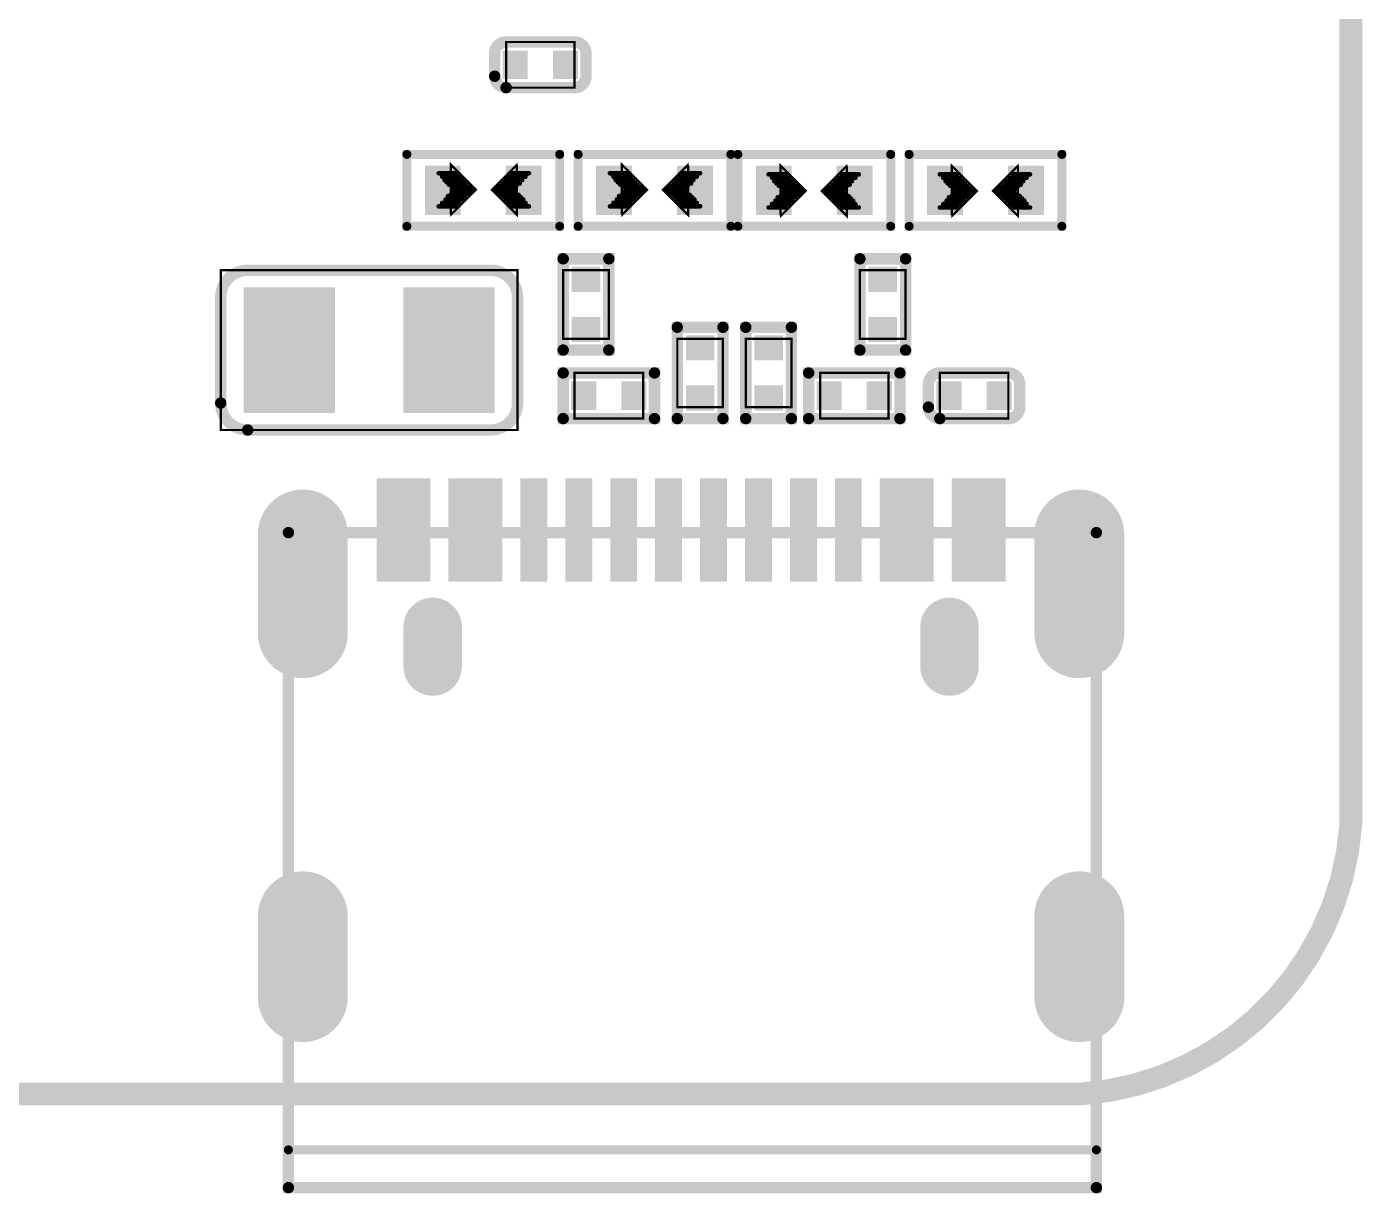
# Model space of a CAD drawing. Extents: x 60 to 160, y 44 to 135.
# Drawn here: x 145.16 to 160.02, y 58.94 to 71.93 of the extents above; entities that cross this region are included whole.
import ezdxf

# ---------------------------------------------------------------- set-up
doc = ezdxf.new("R2010")
doc.units = 0
doc.linetypes.add('TRMIDX_0', pattern=[2, 1, 1])
doc.linetypes.add('TRMIDX_1', pattern=[2, 1, 1])
for name, color, linetype in [('BOARD_OUTLINE_00', 255, 'CONTINUOUS'), ('DRIL_NPLTE_THRU_01', 3, 'CONTINUOUS'), ('DRIL_NPLTE_THRU_02', 253, 'CONTINUOUS'), ('DRIL_NPLTE_THRU_03', 4, 'CONTINUOUS'), ('DRIL_NPLTE_THRU_04', 253, 'CONTINUOUS'), ('DRIL_NPLTE_THRU_05', 210, 'CONTINUOUS'), ('DRIL_NPLTE_THRU_06', 253, 'CONTINUOUS'), ('DRIL_NPLTE_THRU_07', 57, 'CONTINUOUS'), ('DRIL_NPLTE_THRU_08', 231, 'CONTINUOUS'), ('DRIL_NPLTE_THRU_09', 253, 'CONTINUOUS'), ('DRIL_NPLTE_THRU_10', 112, 'CONTINUOUS'), ('DRIL_NPLTE_THRU_11', 216, 'CONTINUOUS'), ('DRIL_NPLTE_THRU_12', 5, 'CONTINUOUS'), ('DRIL_PLTE_THRU_01', 3, 'CONTINUOUS'), ('DRIL_PLTE_THRU_02', 253, 'CONTINUOUS'), ('DRIL_PLTE_THRU_03', 4, 'CONTINUOUS'), ('DRIL_PLTE_THRU_04', 253, 'CONTINUOUS'), ('DRIL_PLTE_THRU_05', 210, 'CONTINUOUS'), ('DRIL_PLTE_THRU_06', 253, 'CONTINUOUS'), ('DRIL_PLTE_THRU_07', 57, 'CONTINUOUS'), ('DRIL_PLTE_THRU_08', 231, 'CONTINUOUS'), ('DRIL_PLTE_THRU_09', 253, 'CONTINUOUS'), ('DRIL_PLTE_THRU_10', 112, 'CONTINUOUS'), ('DRIL_PLTE_THRU_11', 216, 'CONTINUOUS'), ('DRIL_PLTE_THRU_12', 5, 'CONTINUOUS'), ('PADS_BOT', 5, 'CONTINUOUS'), ('PADS_INNER', 3, 'CONTINUOUS'), ('PADS_TOP', 3, 'CONTINUOUS'), ('PART_TOP_2DLINE_01', 255, 'CONTINUOUS'), ('PART_TOP_2DLINE_116', 255, 'CONTINUOUS'), ('PART_TOP_2DLINE_117', 255, 'CONTINUOUS'), ('PART_TOP_2DLINE_118', 255, 'CONTINUOUS'), ('PART_TOP_2DLINE_119', 255, 'CONTINUOUS'), ('PART_TOP_COPPER_01', 255, 'CONTINUOUS')]:
    doc.layers.add(name, color=color, linetype=linetype)

# ---------------------------------------------------------------- blocks, each defined once
blk = doc.blocks.new('SMOOTH_0$254')
at = {"const_width": 0.127}
blk.add_lwpolyline([(-0.0635, 0, 1), (0.0635, 0, 1)], format="xyb", close=True, dxfattribs=at)
blk = doc.blocks.new('BOARD_62')
at = {"layer": 'BOARD_OUTLINE_00', "const_width": 0.254}
blk.add_lwpolyline([(-3, 71.247506, -0.396432827), (0, 74.247506), (94.190152, 74.247506, -0.365948033), (97.190152, 71.247506), (97.190152, 3, -0.372393427), (94.190152, 0), (0, 0, -0.406057892), (-3, 3)], format="xyb", close=True, dxfattribs=at)
at = {"layer": 'BOARD_OUTLINE_00'}
for p in [(97.190152, 3), (94.190152, 0)]:
    blk.add_blockref('SMOOTH_0$254', p, dxfattribs=at)
blk = doc.blocks.new('SMOOTH_0$127')
at = {"const_width": 0.0635}
blk.add_lwpolyline([(-0.03175, 0, 1), (0.03175, 0, 1)], format="xyb", close=True, dxfattribs=at)
blk = doc.blocks.new('SMOOTH_0$0254')
at = {"const_width": 0.0127}
blk.add_lwpolyline([(-0.00635, 0, 1), (0.00635, 0, 1)], format="xyb", close=True, dxfattribs=at)
blk = doc.blocks.new('PART_BODY_TOP_2')
at = {"layer": 'PART_TOP_2DLINE_01', "const_width": 0.127}
blk.add_lwpolyline([(-0.508, -0.127, 0.414214), (-0.381, -0.254), (0.381, -0.254, 0.414214), (0.508, -0.127), (0.508, 0.127, 0.414214), (0.381, 0.254), (-0.381, 0.254, 0.414214), (-0.508, 0.127)], format="xyb", close=True, dxfattribs=at)
at = {"layer": 'PART_TOP_2DLINE_116', "const_width": 0.0254}
blk.add_lwpolyline([(-0.381, 0.254), (-0.381, -0.254), (0.381, -0.254), (0.381, 0.254)], close=True, dxfattribs=at)
at = {"layer": 'PART_TOP_2DLINE_117', "const_width": 0.0254}
blk.add_lwpolyline([(-0.381, 0.254), (-0.381, -0.254), (0.381, -0.254), (0.381, 0.254)], close=True, dxfattribs=at)
at = {"layer": 'PART_TOP_2DLINE_01'}
for p in [(-0.508, -0.127), (-0.381, -0.254)]:
    blk.add_blockref('SMOOTH_0$127', p, dxfattribs=at)
at = {"layer": 'PART_TOP_2DLINE_116'}
for p in [(-0.381, 0.254), (0.381, 0.254), (-0.381, -0.254), (0.381, -0.254)]:
    blk.add_blockref('SMOOTH_0$0254', p, dxfattribs=at)
at = {"layer": 'PART_TOP_2DLINE_117'}
for p in [(-0.381, 0.254), (0.381, 0.254), (-0.381, -0.254), (0.381, -0.254)]:
    blk.add_blockref('SMOOTH_0$0254', p, dxfattribs=at)
blk = doc.blocks.new('DRIL_HOLE_0')
blk.add_lwpolyline([(0, 0, 1), (0, 0, 1)], format="xyb", close=True)
blk = doc.blocks.new('PAD_0')
blk.add_lwpolyline([(0, 0, 1), (0, 0, 1)], format="xyb", close=True)
blk = doc.blocks.new('PAD_3')
at = {"const_width": 0.2794}
blk.add_lwpolyline([(-0.15875, 0), (0.15875, 0)], dxfattribs=at)
blk = doc.blocks.new('STK_TOP_90')
at = {"layer": 'DRIL_PLTE_THRU_01'}
blk.add_blockref('DRIL_HOLE_0', (0, 0), dxfattribs=at)
at = {"layer": 'DRIL_PLTE_THRU_02'}
blk.add_blockref('DRIL_HOLE_0', (0, 0), dxfattribs=at)
at = {"layer": 'DRIL_PLTE_THRU_03'}
blk.add_blockref('DRIL_HOLE_0', (0, 0), dxfattribs=at)
at = {"layer": 'DRIL_PLTE_THRU_04'}
blk.add_blockref('DRIL_HOLE_0', (0, 0), dxfattribs=at)
at = {"layer": 'DRIL_PLTE_THRU_05'}
blk.add_blockref('DRIL_HOLE_0', (0, 0), dxfattribs=at)
at = {"layer": 'DRIL_PLTE_THRU_06'}
blk.add_blockref('DRIL_HOLE_0', (0, 0), dxfattribs=at)
at = {"layer": 'DRIL_PLTE_THRU_07'}
blk.add_blockref('DRIL_HOLE_0', (0, 0), dxfattribs=at)
at = {"layer": 'DRIL_PLTE_THRU_08'}
blk.add_blockref('DRIL_HOLE_0', (0, 0), dxfattribs=at)
at = {"layer": 'DRIL_PLTE_THRU_09'}
blk.add_blockref('DRIL_HOLE_0', (0, 0), dxfattribs=at)
at = {"layer": 'DRIL_PLTE_THRU_10'}
blk.add_blockref('DRIL_HOLE_0', (0, 0), dxfattribs=at)
at = {"layer": 'DRIL_PLTE_THRU_11'}
blk.add_blockref('DRIL_HOLE_0', (0, 0), dxfattribs=at)
at = {"layer": 'DRIL_PLTE_THRU_12'}
blk.add_blockref('DRIL_HOLE_0', (0, 0), dxfattribs=at)
at = {"layer": 'PADS_BOT'}
blk.add_blockref('PAD_0', (0, 0), dxfattribs=at)
at = {"layer": 'PADS_INNER'}
blk.add_blockref('PAD_0', (0, 0), dxfattribs=at)
at = {"layer": 'PADS_TOP', "rotation": 90}
blk.add_blockref('PAD_3', (0, 0), dxfattribs=at)
blk = doc.blocks.new('SYM_TOP_5')
for name, p in [('PART_BODY_TOP_2', (0, 0)), ('STK_TOP_90', (-0.279, 0)), ('STK_TOP_90', (0.279, 0))]:
    blk.add_blockref(name, p)
blk = doc.blocks.new('PART_TOP_280')
blk.add_blockref('SYM_TOP_5', (0, 0))
blk = doc.blocks.new('PART_BODY_TOP_9')
at = {"layer": 'PART_TOP_2DLINE_01', "const_width": 0.127}
blk.add_lwpolyline([(1.651, 0.589, 0.414214), (1.351, 0.889), (-1.351, 0.889, 0.414214), (-1.651, 0.589), (-1.651, -0.589, 0.414214), (-1.351, -0.889), (1.351, -0.889, 0.414214), (1.651, -0.589)], format="xyb", close=True, dxfattribs=at)
at = {"layer": 'PART_TOP_2DLINE_118', "const_width": 0.0254}
blk.add_lwpolyline([(1.651, 0.889), (1.651, -0.889), (-1.651, -0.889), (-1.651, 0.889)], close=True, dxfattribs=at)
at = {"layer": 'PART_TOP_2DLINE_119', "const_width": 0.0254}
blk.add_lwpolyline([(1.651, 0.889), (1.651, -0.889), (-1.651, -0.889), (-1.651, 0.889)], close=True, dxfattribs=at)
at = {"layer": 'PART_TOP_2DLINE_01'}
for p in [(1.351, 0.889), (1.651, 0.589)]:
    blk.add_blockref('SMOOTH_0$127', p, dxfattribs=at)
at = {"layer": 'PART_TOP_2DLINE_118'}
for p in [(-1.651, 0.889), (1.651, 0.889), (-1.651, -0.889), (1.651, -0.889)]:
    blk.add_blockref('SMOOTH_0$0254', p, dxfattribs=at)
at = {"layer": 'PART_TOP_2DLINE_119'}
for p in [(-1.651, 0.889), (1.651, 0.889), (-1.651, -0.889), (1.651, -0.889)]:
    blk.add_blockref('SMOOTH_0$0254', p, dxfattribs=at)
blk = doc.blocks.new('PAD_5')
at = {"const_width": 1.016}
blk.add_lwpolyline([(-0.6985, 0), (0.6985, 0)], dxfattribs=at)
blk = doc.blocks.new('STK_TOP_97')
at = {"layer": 'DRIL_PLTE_THRU_01'}
blk.add_blockref('DRIL_HOLE_0', (0, 0), dxfattribs=at)
at = {"layer": 'DRIL_PLTE_THRU_02'}
blk.add_blockref('DRIL_HOLE_0', (0, 0), dxfattribs=at)
at = {"layer": 'DRIL_PLTE_THRU_03'}
blk.add_blockref('DRIL_HOLE_0', (0, 0), dxfattribs=at)
at = {"layer": 'DRIL_PLTE_THRU_04'}
blk.add_blockref('DRIL_HOLE_0', (0, 0), dxfattribs=at)
at = {"layer": 'DRIL_PLTE_THRU_05'}
blk.add_blockref('DRIL_HOLE_0', (0, 0), dxfattribs=at)
at = {"layer": 'DRIL_PLTE_THRU_06'}
blk.add_blockref('DRIL_HOLE_0', (0, 0), dxfattribs=at)
at = {"layer": 'DRIL_PLTE_THRU_07'}
blk.add_blockref('DRIL_HOLE_0', (0, 0), dxfattribs=at)
at = {"layer": 'DRIL_PLTE_THRU_08'}
blk.add_blockref('DRIL_HOLE_0', (0, 0), dxfattribs=at)
at = {"layer": 'DRIL_PLTE_THRU_09'}
blk.add_blockref('DRIL_HOLE_0', (0, 0), dxfattribs=at)
at = {"layer": 'DRIL_PLTE_THRU_10'}
blk.add_blockref('DRIL_HOLE_0', (0, 0), dxfattribs=at)
at = {"layer": 'DRIL_PLTE_THRU_11'}
blk.add_blockref('DRIL_HOLE_0', (0, 0), dxfattribs=at)
at = {"layer": 'DRIL_PLTE_THRU_12'}
blk.add_blockref('DRIL_HOLE_0', (0, 0), dxfattribs=at)
at = {"layer": 'PADS_BOT'}
blk.add_blockref('PAD_0', (0, 0), dxfattribs=at)
at = {"layer": 'PADS_INNER'}
blk.add_blockref('PAD_0', (0, 0), dxfattribs=at)
at = {"layer": 'PADS_TOP', "rotation": 90}
blk.add_blockref('PAD_5', (0, 0), dxfattribs=at)
blk = doc.blocks.new('SYM_TOP_12')
for name, p in [('STK_TOP_97', (-0.889, 0)), ('STK_TOP_97', (0.889, 0)), ('PART_BODY_TOP_9', (0, 0))]:
    blk.add_blockref(name, p)
blk = doc.blocks.new('PART_TOP_281')
blk.add_blockref('SYM_TOP_12', (0, 0))
blk = doc.blocks.new('PART_TOP_287')
blk.add_blockref('SYM_TOP_5', (0, 0))
blk = doc.blocks.new('SMOOTH_0$0508')
at = {"const_width": 0.0254}
blk.add_lwpolyline([(-0.0127, 0, 1), (0.0127, 0, 1)], format="xyb", close=True, dxfattribs=at)
blk = doc.blocks.new('SMOOTH_0$1')
at = {"const_width": 0.05}
blk.add_lwpolyline([(-0.025, 0, 1), (0.025, 0, 1)], format="xyb", close=True, dxfattribs=at)
blk = doc.blocks.new('PART_BODY_TOP_10')
at = {"layer": 'PART_TOP_2DLINE_01', "const_width": 0.1}
blk.add_lwpolyline([(0.85, -0.4), (0.85, 0.4), (-0.85, 0.4), (-0.85, -0.4)], close=True, dxfattribs=at)
at = {"layer": 'PART_TOP_COPPER_01', "linetype": 'TRMIDX_0', "const_width": 0.0254}
for points in [[(-0.3556, -0.2667), (-0.08255, 0.00635), (-0.36195, 0.28575), (-0.36195, -0.254), (-0.3556, -0.254)], [(-0.3048, -0.1651), (-0.1397, 0), (-0.31115, 0.17145), (-0.31115, -0.1524), (-0.3048, -0.1524)]]:
    blk.add_lwpolyline(points, close=True, dxfattribs=at)
at = {"layer": 'PART_TOP_COPPER_01', "linetype": 'TRMIDX_1', "const_width": 0.0254}
for points in [[(0.3683, 0.2794), (0.09525, 0.00635), (0.37465, -0.27305), (0.37465, 0.2667), (0.3683, 0.2667)], [(0.3175, 0.1778), (0.1524, 0.0127), (0.32385, -0.15875), (0.32385, 0.1651), (0.3175, 0.1651)]]:
    blk.add_lwpolyline(points, close=True, dxfattribs=at)
at = {"layer": 'PART_TOP_COPPER_01', "linetype": 'TRMIDX_0', "const_width": 0.0508}
for points in [[(-0.3048, 0.1905), (-0.4953, 0.1905)], [(-0.2667, 0.1524), (-0.4572, 0.1524)], [(-0.2413, 0.1143), (-0.4318, 0.1143)], [(-0.2159, 0.0889), (-0.4064, 0.0889)], [(-0.1905, 0.0635), (-0.381, 0.0635)], [(-0.1524, 0.0381), (-0.3429, 0.0381)], [(-0.1397, -0.0127), (-0.3302, -0.0127)], [(-0.127, 0.0127), (-0.3175, 0.0127)], [(-0.2667, -0.1397), (-0.4572, -0.1397)], [(-0.2286, -0.1016), (-0.4191, -0.1016)], [(-0.2032, -0.0635), (-0.3937, -0.0635)], [(-0.1651, -0.0381), (-0.3556, -0.0381)], [(-0.3048, -0.1778), (-0.4953, -0.1778)]]:
    blk.add_lwpolyline(points, dxfattribs=at)
at = {"layer": 'PART_TOP_COPPER_01', "linetype": 'TRMIDX_1', "const_width": 0.0508}
for points in [[(0.2794, 0.1524), (0.4699, 0.1524)], [(0.3175, 0.1905), (0.508, 0.1905)], [(0.1397, 0), (0.3302, 0)], [(0.1524, 0.0254), (0.3429, 0.0254)], [(0.1651, -0.0254), (0.3556, -0.0254)], [(0.1778, 0.0508), (0.3683, 0.0508)], [(0.2159, 0.0762), (0.4064, 0.0762)], [(0.2413, 0.1143), (0.4318, 0.1143)], [(0.2032, -0.0508), (0.3937, -0.0508)], [(0.2286, -0.0762), (0.4191, -0.0762)], [(0.254, -0.1016), (0.4445, -0.1016)], [(0.2794, -0.1397), (0.4699, -0.1397)], [(0.3175, -0.1778), (0.508, -0.1778)]]:
    blk.add_lwpolyline(points, dxfattribs=at)
at = {"layer": 'PART_TOP_2DLINE_01'}
for p in [(-0.85, 0.4), (0.85, 0.4), (-0.85, -0.4), (0.85, -0.4)]:
    blk.add_blockref('SMOOTH_0$1', p, dxfattribs=at)
at = {"layer": 'PART_TOP_COPPER_01'}
for name, p in [('SMOOTH_0$0254', (-0.36195, 0.28575)), ('SMOOTH_0$0508', (-0.4953, 0.1905)), ('SMOOTH_0$0508', (-0.4572, 0.1524)), ('SMOOTH_0$0508', (-0.3048, 0.1905)), ('SMOOTH_0$0254', (-0.31115, 0.17145)), ('SMOOTH_0$0508', (-0.2667, 0.1524)), ('SMOOTH_0$0508', (0.2794, 0.1524)), ('SMOOTH_0$0508', (0.3175, 0.1905)), ('SMOOTH_0$0254', (0.3175, 0.1778)), ('SMOOTH_0$0254', (0.3175, 0.1651)), ('SMOOTH_0$0254', (0.32385, 0.1651)), ('SMOOTH_0$0254', (0.3683, 0.2794)), ('SMOOTH_0$0254', (0.3683, 0.2667)), ('SMOOTH_0$0254', (0.37465, 0.2667)), ('SMOOTH_0$0508', (0.4699, 0.1524)), ('SMOOTH_0$0508', (0.508, 0.1905)), ('SMOOTH_0$0508', (-0.4318, 0.1143)), ('SMOOTH_0$0508', (-0.4064, 0.0889)), ('SMOOTH_0$0508', (-0.381, 0.0635)), ('SMOOTH_0$0508', (-0.3429, 0.0381)), ('SMOOTH_0$0508', (-0.3302, -0.0127)), ('SMOOTH_0$0508', (-0.3175, 0.0127)), ('SMOOTH_0$0508', (-0.2413, 0.1143)), ('SMOOTH_0$0508', (-0.2159, 0.0889)), ('SMOOTH_0$0508', (-0.1905, 0.0635)), ('SMOOTH_0$0508', (-0.1524, 0.0381)), ('SMOOTH_0$0508', (-0.1397, -0.0127)), ('SMOOTH_0$0508', (-0.127, 0.0127)), ('SMOOTH_0$0254', (-0.1397, 0)), ('SMOOTH_0$0254', (-0.08255, 0.00635)), ('SMOOTH_0$0254', (0.09525, 0.00635)), ('SMOOTH_0$0508', (0.1397, 0)), ('SMOOTH_0$0508', (0.1524, 0.0254)), ('SMOOTH_0$0254', (0.1524, 0.0127)), ('SMOOTH_0$0508', (0.1651, -0.0254)), ('SMOOTH_0$0508', (0.1778, 0.0508)), ('SMOOTH_0$0508', (0.2159, 0.0762)), ('SMOOTH_0$0508', (0.2413, 0.1143)), ('SMOOTH_0$0508', (0.3302, 0)), ('SMOOTH_0$0508', (0.3429, 0.0254)), ('SMOOTH_0$0508', (0.3556, -0.0254)), ('SMOOTH_0$0508', (0.3683, 0.0508)), ('SMOOTH_0$0508', (0.4064, 0.0762)), ('SMOOTH_0$0508', (0.4318, 0.1143)), ('SMOOTH_0$0508', (-0.4572, -0.1397)), ('SMOOTH_0$0508', (-0.4191, -0.1016)), ('SMOOTH_0$0508', (-0.3937, -0.0635)), ('SMOOTH_0$0508', (-0.3556, -0.0381)), ('SMOOTH_0$0254', (-0.31115, -0.1524)), ('SMOOTH_0$0254', (-0.3048, -0.1524)), ('SMOOTH_0$0508', (-0.2667, -0.1397)), ('SMOOTH_0$0508', (-0.2286, -0.1016)), ('SMOOTH_0$0508', (-0.2032, -0.0635)), ('SMOOTH_0$0508', (-0.1651, -0.0381)), ('SMOOTH_0$0508', (0.2032, -0.0508)), ('SMOOTH_0$0508', (0.2286, -0.0762)), ('SMOOTH_0$0508', (0.254, -0.1016)), ('SMOOTH_0$0508', (0.2794, -0.1397)), ('SMOOTH_0$0254', (0.32385, -0.15875)), ('SMOOTH_0$0508', (0.3937, -0.0508)), ('SMOOTH_0$0508', (0.4191, -0.0762)), ('SMOOTH_0$0508', (0.4445, -0.1016)), ('SMOOTH_0$0508', (0.4699, -0.1397)), ('SMOOTH_0$0508', (-0.4953, -0.1778)), ('SMOOTH_0$0254', (-0.36195, -0.254)), ('SMOOTH_0$0254', (-0.3556, -0.254)), ('SMOOTH_0$0254', (-0.3556, -0.2667)), ('SMOOTH_0$0508', (-0.3048, -0.1778)), ('SMOOTH_0$0254', (-0.3048, -0.1651)), ('SMOOTH_0$0508', (0.3175, -0.1778)), ('SMOOTH_0$0254', (0.37465, -0.27305)), ('SMOOTH_0$0508', (0.508, -0.1778))]:
    blk.add_blockref(name, p, dxfattribs=at)
blk = doc.blocks.new('PAD_6')
at = {"const_width": 0.4}
blk.add_lwpolyline([(-0.275, 0), (0.275, 0)], dxfattribs=at)
blk = doc.blocks.new('STK_TOP_99')
at = {"layer": 'DRIL_PLTE_THRU_01'}
blk.add_blockref('DRIL_HOLE_0', (0, 0), dxfattribs=at)
at = {"layer": 'DRIL_PLTE_THRU_02'}
blk.add_blockref('DRIL_HOLE_0', (0, 0), dxfattribs=at)
at = {"layer": 'DRIL_PLTE_THRU_03'}
blk.add_blockref('DRIL_HOLE_0', (0, 0), dxfattribs=at)
at = {"layer": 'DRIL_PLTE_THRU_04'}
blk.add_blockref('DRIL_HOLE_0', (0, 0), dxfattribs=at)
at = {"layer": 'DRIL_PLTE_THRU_05'}
blk.add_blockref('DRIL_HOLE_0', (0, 0), dxfattribs=at)
at = {"layer": 'DRIL_PLTE_THRU_06'}
blk.add_blockref('DRIL_HOLE_0', (0, 0), dxfattribs=at)
at = {"layer": 'DRIL_PLTE_THRU_07'}
blk.add_blockref('DRIL_HOLE_0', (0, 0), dxfattribs=at)
at = {"layer": 'DRIL_PLTE_THRU_08'}
blk.add_blockref('DRIL_HOLE_0', (0, 0), dxfattribs=at)
at = {"layer": 'DRIL_PLTE_THRU_09'}
blk.add_blockref('DRIL_HOLE_0', (0, 0), dxfattribs=at)
at = {"layer": 'DRIL_PLTE_THRU_10'}
blk.add_blockref('DRIL_HOLE_0', (0, 0), dxfattribs=at)
at = {"layer": 'DRIL_PLTE_THRU_11'}
blk.add_blockref('DRIL_HOLE_0', (0, 0), dxfattribs=at)
at = {"layer": 'DRIL_PLTE_THRU_12'}
blk.add_blockref('DRIL_HOLE_0', (0, 0), dxfattribs=at)
at = {"layer": 'PADS_BOT'}
blk.add_blockref('PAD_0', (0, 0), dxfattribs=at)
at = {"layer": 'PADS_INNER'}
blk.add_blockref('PAD_0', (0, 0), dxfattribs=at)
at = {"layer": 'PADS_TOP', "rotation": 90}
blk.add_blockref('PAD_6', (0, 0), dxfattribs=at)
blk = doc.blocks.new('SYM_TOP_13')
for name, p in [('PART_BODY_TOP_10', (0, 0)), ('STK_TOP_99', (-0.45, 0)), ('STK_TOP_99', (0.45, 0))]:
    blk.add_blockref(name, p)
blk = doc.blocks.new('PART_TOP_308')
blk.add_blockref('SYM_TOP_13', (0, 0))
blk = doc.blocks.new('PART_TOP_309')
blk.add_blockref('SYM_TOP_13', (0, 0))
blk = doc.blocks.new('PART_TOP_310')
blk.add_blockref('SYM_TOP_13', (0, 0))
blk = doc.blocks.new('PART_TOP_311')
blk.add_blockref('SYM_TOP_13', (0, 0))
blk = doc.blocks.new('SMOOTH_0$10008')
at = {"const_width": 0.05004}
blk.add_lwpolyline([(-0.02502, 0, 1), (0.02502, 0, 1)], format="xyb", close=True, dxfattribs=at)
blk = doc.blocks.new('PART_BODY_TOP_24')
at = {"layer": 'PART_TOP_2DLINE_01'}
for points, const_width in [([(-8.8, 4.72), (0.19, 4.72), (0.19, -2.57), (-8.8, -2.57)], 0.127), ([(-8.8, 4.71), (0.19, 4.71), (0.19, -2.15), (-8.8, -2.15)], 0.1)]:
    blk.add_lwpolyline(points, close=True, dxfattribs=dict(at, const_width=const_width))
for name, p in [('SMOOTH_0$127', (-8.8, 4.72)), ('SMOOTH_0$10008', (-8.8, 4.71)), ('SMOOTH_0$127', (0.19, 4.72)), ('SMOOTH_0$10008', (0.19, 4.71)), ('SMOOTH_0$10008', (-8.8, -2.15)), ('SMOOTH_0$10008', (0.19, -2.15)), ('SMOOTH_0$127', (-8.8, -2.57)), ('SMOOTH_0$127', (0.19, -2.57))]:
    blk.add_blockref(name, p, dxfattribs=at)
blk = doc.blocks.new('DRIL_SLOT_0002300059000000900')
at = {"const_width": 0.2921}
blk.add_lwpolyline([(0.14605, -0.4572), (0.14605, 0.4572, 1), (-0.14605, 0.4572), (-0.14605, -0.4572, 1)], format="xyb", close=True, dxfattribs=at)
blk = doc.blocks.new('PAD_37')
at = {"const_width": 0.5}
blk.add_lwpolyline([(-0.25, -0.25), (0.25, -0.25, 1), (0.25, 0.25), (-0.25, 0.25, 1)], format="xyb", close=True, dxfattribs=at)
blk = doc.blocks.new('PAD_38')
at = {"const_width": 0.5}
blk.add_lwpolyline([(-0.45, -0.25), (0.45, -0.25, 1), (0.45, 0.25), (-0.45, 0.25, 1)], format="xyb", close=True, dxfattribs=at)
blk = doc.blocks.new('PAD_39')
at = {"const_width": 0.5}
blk.add_lwpolyline([(-0.4, -0.25), (0.4, -0.25, 1), (0.4, 0.25), (-0.4, 0.25, 1)], format="xyb", close=True, dxfattribs=at)
blk = doc.blocks.new('STK_TOP_136')
at = {"layer": 'DRIL_PLTE_THRU_01'}
blk.add_blockref('DRIL_SLOT_0002300059000000900', (0, 0), dxfattribs=at)
at = {"layer": 'DRIL_PLTE_THRU_02'}
blk.add_blockref('DRIL_SLOT_0002300059000000900', (0, 0), dxfattribs=at)
at = {"layer": 'DRIL_PLTE_THRU_03'}
blk.add_blockref('DRIL_SLOT_0002300059000000900', (0, 0), dxfattribs=at)
at = {"layer": 'DRIL_PLTE_THRU_04'}
blk.add_blockref('DRIL_SLOT_0002300059000000900', (0, 0), dxfattribs=at)
at = {"layer": 'DRIL_PLTE_THRU_05'}
blk.add_blockref('DRIL_SLOT_0002300059000000900', (0, 0), dxfattribs=at)
at = {"layer": 'DRIL_PLTE_THRU_06'}
blk.add_blockref('DRIL_SLOT_0002300059000000900', (0, 0), dxfattribs=at)
at = {"layer": 'DRIL_PLTE_THRU_07'}
blk.add_blockref('DRIL_SLOT_0002300059000000900', (0, 0), dxfattribs=at)
at = {"layer": 'DRIL_PLTE_THRU_08'}
blk.add_blockref('DRIL_SLOT_0002300059000000900', (0, 0), dxfattribs=at)
at = {"layer": 'DRIL_PLTE_THRU_09'}
blk.add_blockref('DRIL_SLOT_0002300059000000900', (0, 0), dxfattribs=at)
at = {"layer": 'DRIL_PLTE_THRU_10'}
blk.add_blockref('DRIL_SLOT_0002300059000000900', (0, 0), dxfattribs=at)
at = {"layer": 'DRIL_PLTE_THRU_11'}
blk.add_blockref('DRIL_SLOT_0002300059000000900', (0, 0), dxfattribs=at)
at = {"layer": 'DRIL_PLTE_THRU_12'}
blk.add_blockref('DRIL_SLOT_0002300059000000900', (0, 0), dxfattribs=at)
at = {"layer": 'PADS_BOT', "rotation": 90}
blk.add_blockref('PAD_38', (0, 0), dxfattribs=at)
at = {"layer": 'PADS_INNER', "rotation": 90}
blk.add_blockref('PAD_37', (0, 0), dxfattribs=at)
at = {"layer": 'PADS_TOP', "rotation": 90}
blk.add_blockref('PAD_39', (0, 0), dxfattribs=at)
blk = doc.blocks.new('PAD_40')
at = {"const_width": 0.5}
blk.add_lwpolyline([(-0.55, -0.25), (0.55, -0.25, 1), (0.55, 0.25), (-0.55, 0.25, 1)], format="xyb", close=True, dxfattribs=at)
blk = doc.blocks.new('STK_TOP_137')
at = {"layer": 'DRIL_PLTE_THRU_01'}
blk.add_blockref('DRIL_SLOT_0002300059000000900', (0, 0), dxfattribs=at)
at = {"layer": 'DRIL_PLTE_THRU_02'}
blk.add_blockref('DRIL_SLOT_0002300059000000900', (0, 0), dxfattribs=at)
at = {"layer": 'DRIL_PLTE_THRU_03'}
blk.add_blockref('DRIL_SLOT_0002300059000000900', (0, 0), dxfattribs=at)
at = {"layer": 'DRIL_PLTE_THRU_04'}
blk.add_blockref('DRIL_SLOT_0002300059000000900', (0, 0), dxfattribs=at)
at = {"layer": 'DRIL_PLTE_THRU_05'}
blk.add_blockref('DRIL_SLOT_0002300059000000900', (0, 0), dxfattribs=at)
at = {"layer": 'DRIL_PLTE_THRU_06'}
blk.add_blockref('DRIL_SLOT_0002300059000000900', (0, 0), dxfattribs=at)
at = {"layer": 'DRIL_PLTE_THRU_07'}
blk.add_blockref('DRIL_SLOT_0002300059000000900', (0, 0), dxfattribs=at)
at = {"layer": 'DRIL_PLTE_THRU_08'}
blk.add_blockref('DRIL_SLOT_0002300059000000900', (0, 0), dxfattribs=at)
at = {"layer": 'DRIL_PLTE_THRU_09'}
blk.add_blockref('DRIL_SLOT_0002300059000000900', (0, 0), dxfattribs=at)
at = {"layer": 'DRIL_PLTE_THRU_10'}
blk.add_blockref('DRIL_SLOT_0002300059000000900', (0, 0), dxfattribs=at)
at = {"layer": 'DRIL_PLTE_THRU_11'}
blk.add_blockref('DRIL_SLOT_0002300059000000900', (0, 0), dxfattribs=at)
at = {"layer": 'DRIL_PLTE_THRU_12'}
blk.add_blockref('DRIL_SLOT_0002300059000000900', (0, 0), dxfattribs=at)
at = {"layer": 'PADS_BOT', "rotation": 90}
blk.add_blockref('PAD_40', (0, 0), dxfattribs=at)
at = {"layer": 'PADS_INNER', "rotation": 90}
blk.add_blockref('PAD_39', (0, 0), dxfattribs=at)
at = {"layer": 'PADS_TOP', "rotation": 90}
blk.add_blockref('PAD_38', (0, 0), dxfattribs=at)
blk = doc.blocks.new('DRIL_SLOT_0002500043000000900')
at = {"const_width": 0.3175}
blk.add_lwpolyline([(0.15875, -0.2286), (0.15875, 0.2286, 1), (-0.15875, 0.2286), (-0.15875, -0.2286, 1)], format="xyb", close=True, dxfattribs=at)
blk = doc.blocks.new('PAD_41')
at = {"const_width": 0.325}
blk.add_lwpolyline([(-0.2211, -0.1625), (0.2211, -0.1625, 1), (0.2211, 0.1625), (-0.2211, 0.1625, 1)], format="xyb", close=True, dxfattribs=at)
blk = doc.blocks.new('STK_TOP_419')
at = {"layer": 'DRIL_NPLTE_THRU_01'}
blk.add_blockref('DRIL_SLOT_0002500043000000900', (0, 0), dxfattribs=at)
at = {"layer": 'DRIL_NPLTE_THRU_02'}
blk.add_blockref('DRIL_SLOT_0002500043000000900', (0, 0), dxfattribs=at)
at = {"layer": 'DRIL_NPLTE_THRU_03'}
blk.add_blockref('DRIL_SLOT_0002500043000000900', (0, 0), dxfattribs=at)
at = {"layer": 'DRIL_NPLTE_THRU_04'}
blk.add_blockref('DRIL_SLOT_0002500043000000900', (0, 0), dxfattribs=at)
at = {"layer": 'DRIL_NPLTE_THRU_05'}
blk.add_blockref('DRIL_SLOT_0002500043000000900', (0, 0), dxfattribs=at)
at = {"layer": 'DRIL_NPLTE_THRU_06'}
blk.add_blockref('DRIL_SLOT_0002500043000000900', (0, 0), dxfattribs=at)
at = {"layer": 'DRIL_NPLTE_THRU_07'}
blk.add_blockref('DRIL_SLOT_0002500043000000900', (0, 0), dxfattribs=at)
at = {"layer": 'DRIL_NPLTE_THRU_08'}
blk.add_blockref('DRIL_SLOT_0002500043000000900', (0, 0), dxfattribs=at)
at = {"layer": 'DRIL_NPLTE_THRU_09'}
blk.add_blockref('DRIL_SLOT_0002500043000000900', (0, 0), dxfattribs=at)
at = {"layer": 'DRIL_NPLTE_THRU_10'}
blk.add_blockref('DRIL_SLOT_0002500043000000900', (0, 0), dxfattribs=at)
at = {"layer": 'DRIL_NPLTE_THRU_11'}
blk.add_blockref('DRIL_SLOT_0002500043000000900', (0, 0), dxfattribs=at)
at = {"layer": 'DRIL_NPLTE_THRU_12'}
blk.add_blockref('DRIL_SLOT_0002500043000000900', (0, 0), dxfattribs=at)
at = {"layer": 'PADS_BOT', "rotation": 90}
blk.add_blockref('PAD_41', (0, 0), dxfattribs=at)
at = {"layer": 'PADS_INNER', "rotation": 90}
blk.add_blockref('PAD_41', (0, 0), dxfattribs=at)
at = {"layer": 'PADS_TOP', "rotation": 90}
blk.add_blockref('PAD_41', (0, 0), dxfattribs=at)
blk = doc.blocks.new('PAD_42')
at = {"const_width": 0.6}
blk.add_lwpolyline([(-0.575, 0), (0.575, 0)], dxfattribs=at)
blk = doc.blocks.new('STK_TOP_139')
at = {"layer": 'DRIL_PLTE_THRU_01'}
blk.add_blockref('DRIL_HOLE_0', (0, 0), dxfattribs=at)
at = {"layer": 'DRIL_PLTE_THRU_02'}
blk.add_blockref('DRIL_HOLE_0', (0, 0), dxfattribs=at)
at = {"layer": 'DRIL_PLTE_THRU_03'}
blk.add_blockref('DRIL_HOLE_0', (0, 0), dxfattribs=at)
at = {"layer": 'DRIL_PLTE_THRU_04'}
blk.add_blockref('DRIL_HOLE_0', (0, 0), dxfattribs=at)
at = {"layer": 'DRIL_PLTE_THRU_05'}
blk.add_blockref('DRIL_HOLE_0', (0, 0), dxfattribs=at)
at = {"layer": 'DRIL_PLTE_THRU_06'}
blk.add_blockref('DRIL_HOLE_0', (0, 0), dxfattribs=at)
at = {"layer": 'DRIL_PLTE_THRU_07'}
blk.add_blockref('DRIL_HOLE_0', (0, 0), dxfattribs=at)
at = {"layer": 'DRIL_PLTE_THRU_08'}
blk.add_blockref('DRIL_HOLE_0', (0, 0), dxfattribs=at)
at = {"layer": 'DRIL_PLTE_THRU_09'}
blk.add_blockref('DRIL_HOLE_0', (0, 0), dxfattribs=at)
at = {"layer": 'DRIL_PLTE_THRU_10'}
blk.add_blockref('DRIL_HOLE_0', (0, 0), dxfattribs=at)
at = {"layer": 'DRIL_PLTE_THRU_11'}
blk.add_blockref('DRIL_HOLE_0', (0, 0), dxfattribs=at)
at = {"layer": 'DRIL_PLTE_THRU_12'}
blk.add_blockref('DRIL_HOLE_0', (0, 0), dxfattribs=at)
at = {"layer": 'PADS_BOT'}
blk.add_blockref('PAD_0', (0, 0), dxfattribs=at)
at = {"layer": 'PADS_INNER'}
blk.add_blockref('PAD_0', (0, 0), dxfattribs=at)
at = {"layer": 'PADS_TOP', "rotation": 90}
blk.add_blockref('PAD_42', (0, 0), dxfattribs=at)
blk = doc.blocks.new('PAD_43')
at = {"const_width": 0.3}
blk.add_lwpolyline([(-0.575, 0), (0.575, 0)], dxfattribs=at)
blk = doc.blocks.new('STK_TOP_140')
at = {"layer": 'DRIL_PLTE_THRU_01'}
blk.add_blockref('DRIL_HOLE_0', (0, 0), dxfattribs=at)
at = {"layer": 'DRIL_PLTE_THRU_02'}
blk.add_blockref('DRIL_HOLE_0', (0, 0), dxfattribs=at)
at = {"layer": 'DRIL_PLTE_THRU_03'}
blk.add_blockref('DRIL_HOLE_0', (0, 0), dxfattribs=at)
at = {"layer": 'DRIL_PLTE_THRU_04'}
blk.add_blockref('DRIL_HOLE_0', (0, 0), dxfattribs=at)
at = {"layer": 'DRIL_PLTE_THRU_05'}
blk.add_blockref('DRIL_HOLE_0', (0, 0), dxfattribs=at)
at = {"layer": 'DRIL_PLTE_THRU_06'}
blk.add_blockref('DRIL_HOLE_0', (0, 0), dxfattribs=at)
at = {"layer": 'DRIL_PLTE_THRU_07'}
blk.add_blockref('DRIL_HOLE_0', (0, 0), dxfattribs=at)
at = {"layer": 'DRIL_PLTE_THRU_08'}
blk.add_blockref('DRIL_HOLE_0', (0, 0), dxfattribs=at)
at = {"layer": 'DRIL_PLTE_THRU_09'}
blk.add_blockref('DRIL_HOLE_0', (0, 0), dxfattribs=at)
at = {"layer": 'DRIL_PLTE_THRU_10'}
blk.add_blockref('DRIL_HOLE_0', (0, 0), dxfattribs=at)
at = {"layer": 'DRIL_PLTE_THRU_11'}
blk.add_blockref('DRIL_HOLE_0', (0, 0), dxfattribs=at)
at = {"layer": 'DRIL_PLTE_THRU_12'}
blk.add_blockref('DRIL_HOLE_0', (0, 0), dxfattribs=at)
at = {"layer": 'PADS_BOT'}
blk.add_blockref('PAD_0', (0, 0), dxfattribs=at)
at = {"layer": 'PADS_INNER'}
blk.add_blockref('PAD_0', (0, 0), dxfattribs=at)
at = {"layer": 'PADS_TOP', "rotation": 90}
blk.add_blockref('PAD_43', (0, 0), dxfattribs=at)
blk = doc.blocks.new('SYM_TOP_27')
for name, p in [('STK_TOP_139', (-7.52, 4.75)), ('STK_TOP_139', (-7.52, 4.75)), ('STK_TOP_139', (-6.72, 4.75)), ('STK_TOP_139', (-6.72, 4.75)), ('STK_TOP_139', (-1.92, 4.75)), ('STK_TOP_139', (-1.92, 4.75)), ('STK_TOP_139', (-1.12, 4.75)), ('STK_TOP_139', (-1.12, 4.75)), ('STK_TOP_140', (-6.07, 4.75)), ('STK_TOP_140', (-5.57, 4.75)), ('STK_TOP_140', (-5.07, 4.75)), ('STK_TOP_140', (-4.57, 4.75)), ('STK_TOP_140', (-4.07, 4.75)), ('STK_TOP_140', (-3.57, 4.75)), ('STK_TOP_140', (-3.07, 4.75)), ('STK_TOP_140', (-2.57, 4.75)), ('STK_TOP_137', (-8.64, 4.15)), ('STK_TOP_137', (0, 4.15)), ('PART_BODY_TOP_24', (0, 0)), ('STK_TOP_419', (-7.195, 3.45)), ('STK_TOP_419', (-1.445, 3.45)), ('STK_TOP_136', (-8.64, 0)), ('STK_TOP_136', (0, 0))]:
    blk.add_blockref(name, p)
blk = doc.blocks.new('PART_TOP_336')
blk.add_blockref('SYM_TOP_27', (0, 0))
blk = doc.blocks.new('PART_BODY_TOP_36')
at = {"layer": 'PART_TOP_2DLINE_01', "const_width": 0.127}
blk.add_lwpolyline([(-0.508, 0.254), (0.508, 0.254), (0.508, -0.254), (-0.508, -0.254)], close=True, dxfattribs=at)
at = {"layer": 'PART_TOP_2DLINE_118', "const_width": 0.0254}
blk.add_lwpolyline([(-0.381, 0.254), (0.381, 0.254), (0.381, -0.254), (-0.381, -0.254)], close=True, dxfattribs=at)
at = {"layer": 'PART_TOP_2DLINE_119', "const_width": 0.0254}
blk.add_lwpolyline([(-0.381, 0.254), (0.381, 0.254), (0.381, -0.254), (-0.381, -0.254)], close=True, dxfattribs=at)
at = {"layer": 'PART_TOP_2DLINE_01'}
for p in [(-0.508, 0.254), (0.508, 0.254), (-0.508, -0.254), (0.508, -0.254)]:
    blk.add_blockref('SMOOTH_0$127', p, dxfattribs=at)
at = {"layer": 'PART_TOP_2DLINE_118'}
for p in [(-0.381, 0.254), (0.381, 0.254), (-0.381, -0.254), (0.381, -0.254)]:
    blk.add_blockref('SMOOTH_0$0254', p, dxfattribs=at)
at = {"layer": 'PART_TOP_2DLINE_119'}
for p in [(-0.381, 0.254), (0.381, 0.254), (-0.381, -0.254), (0.381, -0.254)]:
    blk.add_blockref('SMOOTH_0$0254', p, dxfattribs=at)
blk = doc.blocks.new('SYM_TOP_39')
for name, p in [('PART_BODY_TOP_36', (0, 0)), ('STK_TOP_90', (-0.2794, 0)), ('STK_TOP_90', (0.2794, 0))]:
    blk.add_blockref(name, p)
blk = doc.blocks.new('PART_TOP_544')
blk.add_blockref('SYM_TOP_39', (0, 0))
blk = doc.blocks.new('PART_TOP_545')
blk.add_blockref('SYM_TOP_39', (0, 0))
blk = doc.blocks.new('PART_TOP_547')
blk.add_blockref('SYM_TOP_39', (0, 0))
blk = doc.blocks.new('PART_TOP_548')
blk.add_blockref('SYM_TOP_39', (0, 0))
blk = doc.blocks.new('PART_TOP_550')
blk.add_blockref('SYM_TOP_39', (0, 0))
blk = doc.blocks.new('PART_TOP_551')
blk.add_blockref('SYM_TOP_39', (0, 0))

msp = doc.modelspace()

# ---------------------------------------------------------------- block references
for name, p in [('BOARD_62', (62.704, 60.048)), ('PART_TOP_287', (150.876, 71.501)), ('PART_TOP_309', (150.241, 70.104)), ('PART_TOP_311', (152.146, 70.104)), ('PART_TOP_547', (154.369, 67.818)), ('PART_TOP_280', (155.702, 67.818)), ('PART_TOP_336', (156.873, 61.575))]:
    msp.add_blockref(name, p)
for name, p, rotation in [('PART_TOP_310', (153.924, 70.104), 180), ('PART_TOP_308', (155.829, 70.104), 180), ('PART_TOP_281', (148.971, 68.326), 180), ('PART_TOP_545', (151.384, 68.834), 90), ('PART_TOP_544', (154.686, 68.834), 90), ('PART_TOP_550', (152.654, 68.072), 90), ('PART_TOP_551', (153.416, 68.072), 90), ('PART_TOP_548', (151.638, 67.818), 180)]:
    msp.add_blockref(name, p, dxfattribs=dict(rotation=rotation))

doc.saveas('drawing.dxf')
